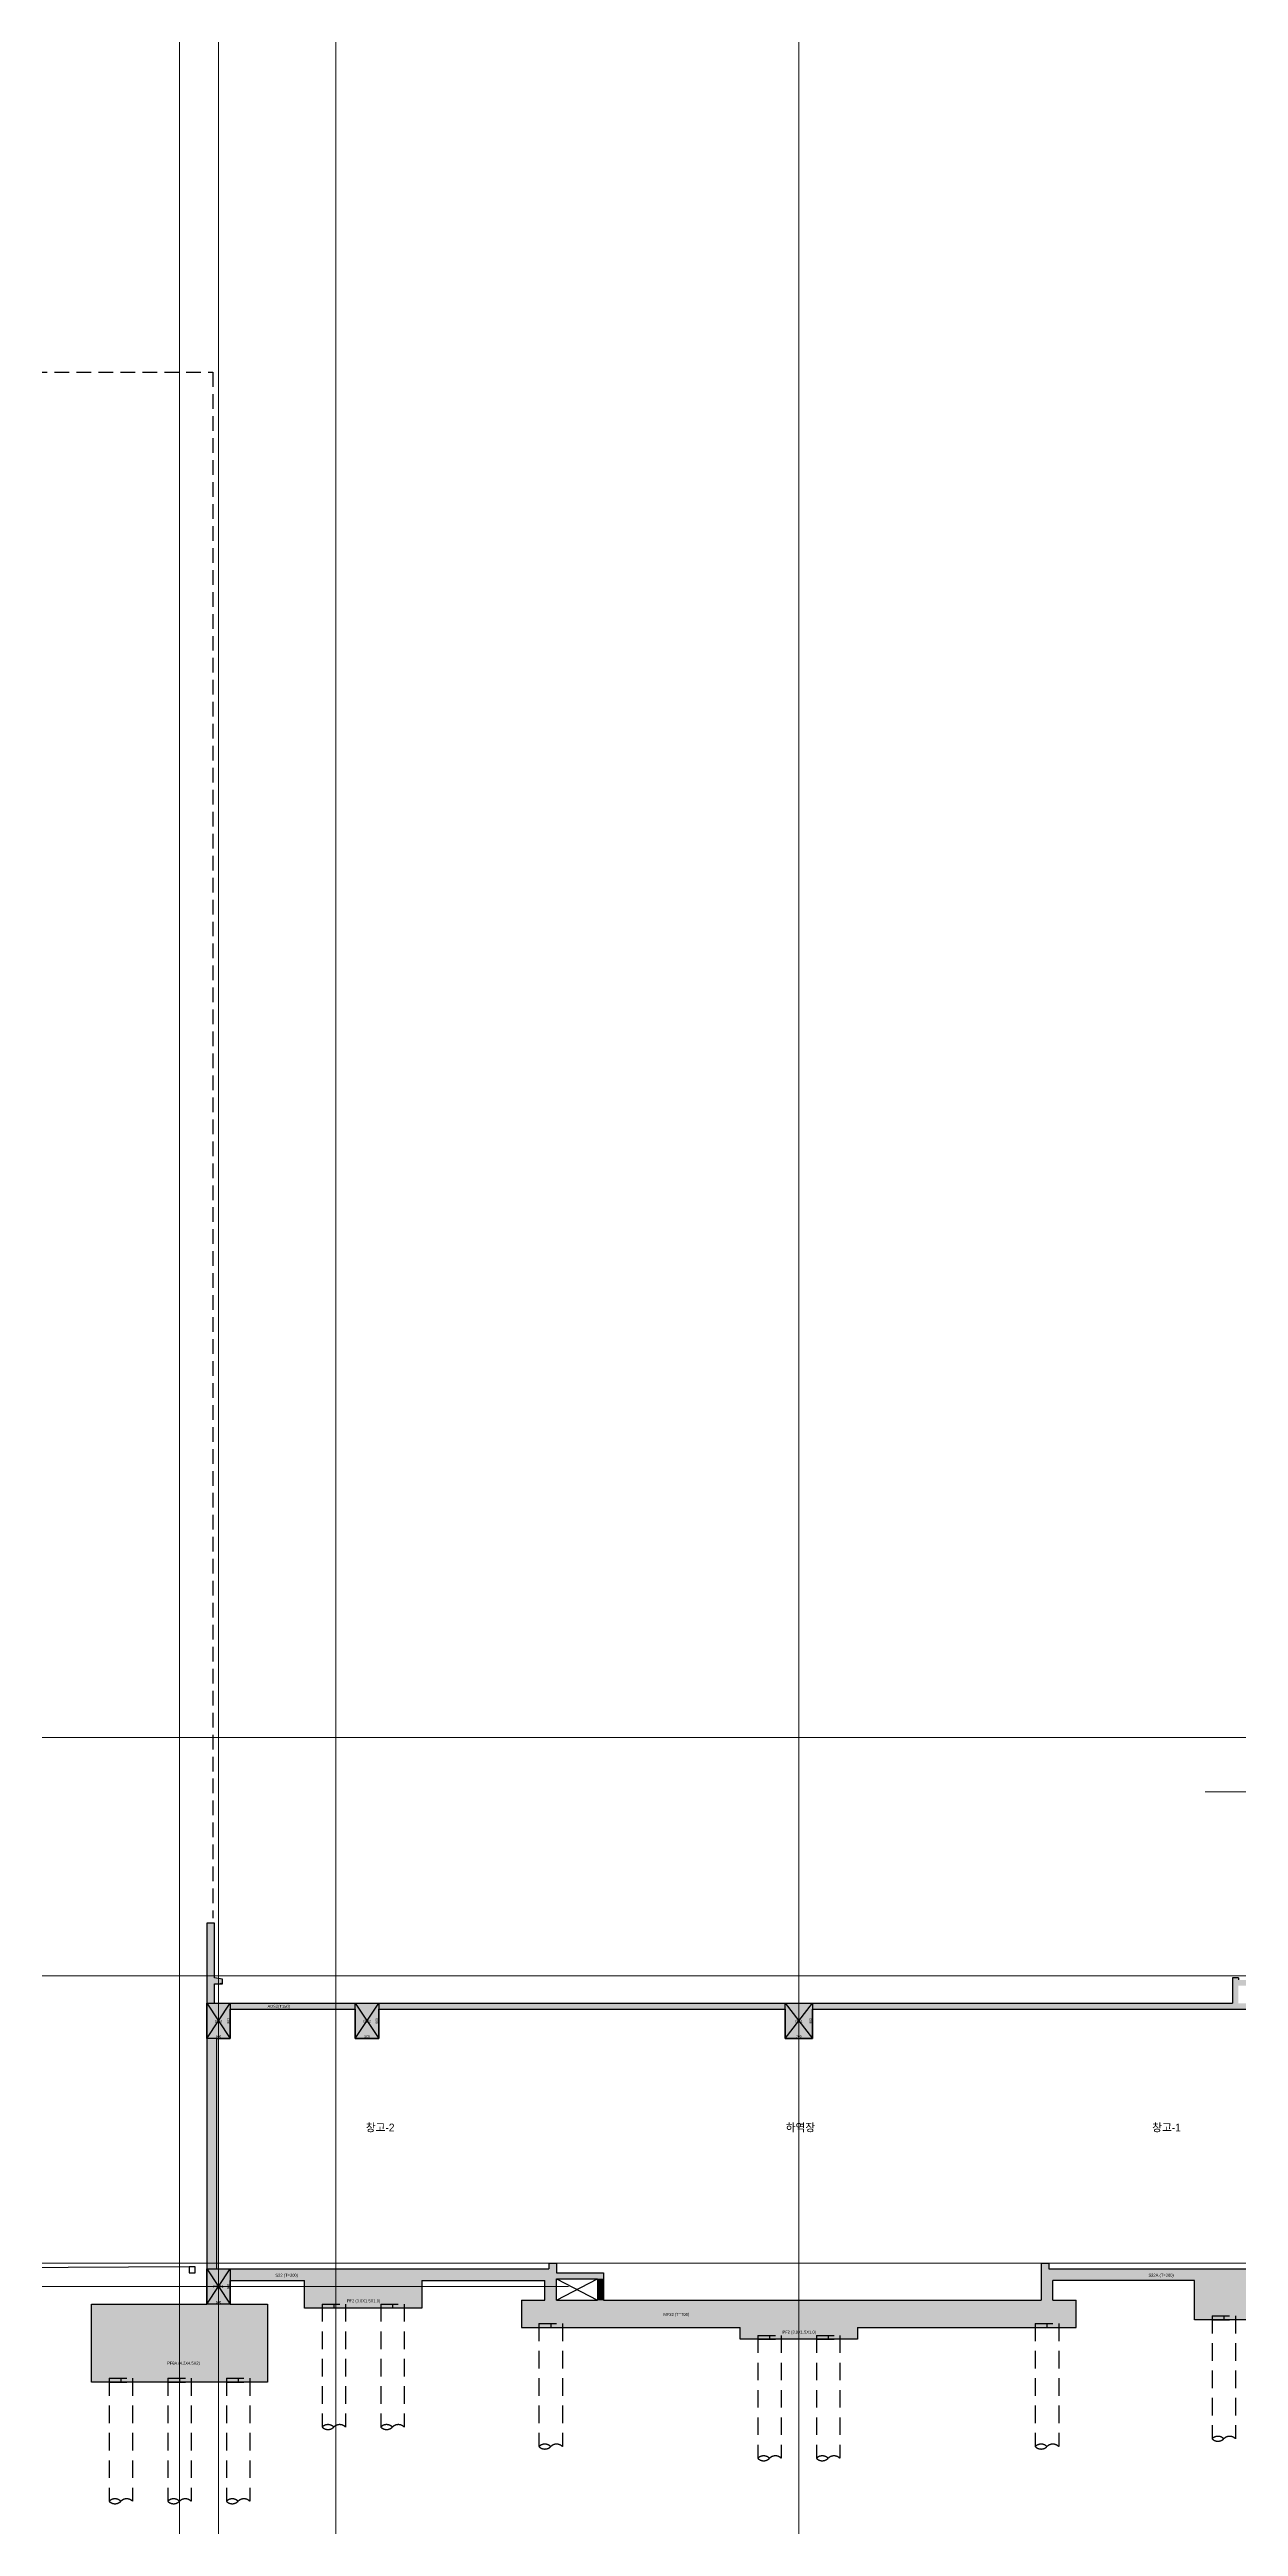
# Model space of a CAD drawing. Header units: millimetres. Extents: x 0 to 841000, y -4805 to 148500.
# Drawn here: x 714063 to 744488, y 28187 to 91591 of the extents above; entities that cross this region are included whole.
import ezdxf
from ezdxf.enums import TextEntityAlignment as Align

# ---------------------------------------------------------------- set-up
doc = ezdxf.new("R2010")
doc.units = ezdxf.units.MM
doc.header["$LTSCALE"] = 250
for name, pattern in [('H1', [1.5, 1, -0.5]), ('HID', [2.8, 1.8, -1]), ('HIDDEN', [9.525, 6.35, -3.175]), ('PHANTOM2', [31.75, 15.875, -3.175, 3.175, -3.175, 3.175, -3.175])]:
    doc.linetypes.add(name, pattern=pattern)
doc.layers.get('Defpoints').update_dxf_attribs({"color": 151})
for name, color, linetype in [('A-CON', 2, 'Continuous'), ('A-SITE', 3, 'PHANTOM2'), ('BOUNDARY_추후 증축', 3, 'H1'), ('OPEN', 1, 'HID'), ('구조SOLID', 253, 'Continuous'), ('기초', 5, 'HIDDEN')]:
    doc.layers.add(name, color=color, linetype=linetype)
for name, color, linetype, plot in [('AS-HIDLINE', 205, 'Continuous', False), ('NO-TEXT', 150, 'Continuous', False), ('NOPLOT', 191, 'Continuous', False)]:
    doc.layers.add(name, color=color, linetype=linetype, plot=plot)
doc.layers.add('CEN', color=1, linetype='Continuous', lineweight=9)
doc.styles.add('Gdim', font='Dotum.ttf')
doc.dimstyles.new('G-Xdim', dxfattribs={"dimscale": 30, "dimtxt": 2, "dimasz": 1, "dimexe": 1.2, "dimexo": 1.2, "dimgap": 0, "dimtad": 1, "dimdec": 1, "dimdsep": 46, "dimlunit": 6, "dimtxsty": 'Gdim', "dimcen": 1, "dimse1": 1, "dimse2": 1, "dimsd1": 1, "dimsd2": 1, "dimclrd": 1, "dimclre": 1, "dimclrt": 256, "dimadec": 0, "dimazin": 0, "dimtfac": 1, "dimtdec": 1, "dimtix": 1, "dimtmove": 2, "dimatfit": 1, "dimfxl": 2, "dimtolj": 1, "dimlwd": -1, "dimlwe": -1, "dimarcsym": 0})

# ---------------------------------------------------------------- blocks, each defined once
blk = doc.blocks.new('*D218')
at = {"layer": 'Defpoints', "color": 0, "linetype": 'Continuous', "transparency": 16777216}
for p in [(-550, -900), (50, -880), (50, -900)]:
    blk.add_point(p, dxfattribs=at)
at = {"layer": 'AS-HIDLINE', "linetype": 'Continuous', "transparency": 16777216, "insert": (-250, -850), "char_height": 60, "attachment_point": 5, "style": 'Gdim'}
blk.add_mtext('\\A1;600', dxfattribs=at)
blk = doc.blocks.new('*D219')
at = {"layer": 'Defpoints', "color": 0, "linetype": 'Continuous', "transparency": 16777216}
for p in [(50, 0), (30, 0), (50, -900)]:
    blk.add_point(p, dxfattribs=at)
at = {"layer": 'AS-HIDLINE', "linetype": 'Continuous', "transparency": 16777216, "insert": (0, -450), "char_height": 60, "attachment_point": 5, "rotation": 90, "style": 'Gdim'}
blk.add_mtext('\\A1;900', dxfattribs=at)
blk = doc.blocks.new('*D260')
at = {"layer": 'Defpoints', "color": 0, "linetype": 'Continuous', "transparency": 16777216}
for p in [(-600, -900), (0, -880), (0, -900)]:
    blk.add_point(p, dxfattribs=at)
at = {"layer": 'AS-HIDLINE', "linetype": 'Continuous', "transparency": 16777216, "insert": (-300, -850), "char_height": 60, "attachment_point": 5, "style": 'Gdim'}
blk.add_mtext('\\A1;600', dxfattribs=at)
blk = doc.blocks.new('*D261')
at = {"layer": 'Defpoints', "color": 0, "linetype": 'Continuous', "transparency": 16777216}
for p in [(0, 0), (-20, 0), (0, -900)]:
    blk.add_point(p, dxfattribs=at)
at = {"layer": 'AS-HIDLINE', "linetype": 'Continuous', "transparency": 16777216, "insert": (-50, -450), "char_height": 60, "attachment_point": 5, "rotation": 90, "style": 'Gdim'}
blk.add_mtext('\\A1;900', dxfattribs=at)
blk = doc.blocks.new('파일')
at = {"layer": 'NOPLOT', "linetype": 'HID'}
blk.add_line((71, 790, 0), (671, 790, 0), dxfattribs=at)
at = {"layer": 'NOPLOT'}
blk.add_line((371, 890, 0), (371, 790, 0), dxfattribs=at)
at = {"layer": '기초', "linetype": 'HID'}
for p, q in [((71, 890, 0), (671, 890, 0)), ((71, 890, 0), (71, -2258, 0)), ((671, 890, 0), (671, -2258, 0))]:
    blk.add_line(p, q, dxfattribs=at)
for centre, start, end in [((221, -2408, 0), 45, 135), ((221, -2108, 0), 225, 315), ((521, -2408, 0), 45, 135)]:
    blk.add_arc(centre, 212, start, end, dxfattribs=at)
blk = doc.blocks.new('*D282')
at = {"layer": 'Defpoints', "color": 0, "linetype": 'Continuous', "transparency": 16777216}
for p in [(-700, -900), (0, -880), (0, -900)]:
    blk.add_point(p, dxfattribs=at)
at = {"layer": 'AS-HIDLINE', "linetype": 'Continuous', "transparency": 16777216, "insert": (-350, -850), "char_height": 60, "attachment_point": 5, "style": 'Gdim'}
blk.add_mtext('\\A1;700', dxfattribs=at)
blk = doc.blocks.new('*D283')
at = {"layer": 'Defpoints', "color": 0, "linetype": 'Continuous', "transparency": 16777216}
for p in [(0, 0), (-20, 0), (0, -900)]:
    blk.add_point(p, dxfattribs=at)
at = {"layer": 'AS-HIDLINE', "linetype": 'Continuous', "transparency": 16777216, "insert": (-50, -450), "char_height": 60, "attachment_point": 5, "rotation": 90, "style": 'Gdim'}
blk.add_mtext('\\A1;900', dxfattribs=at)
blk = doc.blocks.new('*U107')
at = {"layer": 'AS-HIDLINE', "linetype": 'Continuous'}
for p, q in [((-550, -900), (50, 0)), ((-550, 0), (50, -900))]:
    blk.add_line(p, q, dxfattribs=at)
blk.add_lwpolyline([(-550, -900), (-550, 0), (50, 0), (50, -900)], close=True, dxfattribs=at)
dim = blk.add_linear_dim(base=(30.13, 0), p1=(50, -900), p2=(50, 0), angle=90, dimstyle='G-Xdim', override={"dimtxsty": 'Gdim'}, dxfattribs=at)
dim.commit()
dim.dimension.update_dxf_attribs({"geometry": '*D219', "text_midpoint": (0.09, -450)})
dim = blk.add_linear_dim(base=(50, -880.06), p1=(-550, -900), p2=(50, -900), dimstyle='G-Xdim', override={"dimtxsty": 'Gdim'}, dxfattribs=at)
dim.commit()
dim.dimension.update_dxf_attribs({"geometry": '*D218', "text_midpoint": (-250, -850.02)})
blk = doc.blocks.new('*U128')
at = {"layer": 'AS-HIDLINE', "linetype": 'Continuous'}
for p, q in [((-600, -900), (0, 0)), ((-600, 0), (0, -900))]:
    blk.add_line(p, q, dxfattribs=at)
blk.add_lwpolyline([(-600, -900), (-600, 0), (0, 0), (0, -900)], close=True, dxfattribs=at)
dim = blk.add_linear_dim(base=(-19.87, 0), p1=(0, -900), p2=(0, 0), angle=90, dimstyle='G-Xdim', override={"dimtxsty": 'Gdim'}, dxfattribs=at)
dim.commit()
dim.dimension.update_dxf_attribs({"geometry": '*D261', "text_midpoint": (-49.91, -450)})
dim = blk.add_linear_dim(base=(0, -880.06), p1=(-600, -900), p2=(0, -900), dimstyle='G-Xdim', override={"dimtxsty": 'Gdim'}, dxfattribs=at)
dim.commit()
dim.dimension.update_dxf_attribs({"geometry": '*D260', "text_midpoint": (-300, -850.02)})
blk = doc.blocks.new('*U139')
at = {"layer": 'AS-HIDLINE', "linetype": 'Continuous'}
for p, q in [((-700, -900), (0, 0)), ((-700, 0), (0, -900))]:
    blk.add_line(p, q, dxfattribs=at)
blk.add_lwpolyline([(-700, -900), (-700, 0), (0, 0), (0, -900)], close=True, dxfattribs=at)
dim = blk.add_linear_dim(base=(-19.87, 0), p1=(0, -900), p2=(0, 0), angle=90, dimstyle='G-Xdim', override={"dimtxsty": 'Gdim'}, dxfattribs=at)
dim.commit()
dim.dimension.update_dxf_attribs({"geometry": '*D283', "text_midpoint": (-49.91, -450)})
dim = blk.add_linear_dim(base=(0, -880.06), p1=(-700, -900), p2=(0, -900), dimstyle='G-Xdim', override={"dimtxsty": 'Gdim'}, dxfattribs=at)
dim.commit()
dim.dimension.update_dxf_attribs({"geometry": '*D282', "text_midpoint": (-350, -850.02)})

msp = doc.modelspace()

# ---------------------------------------------------------------- hatches: boundary and pattern name
at = {"layer": '구조SOLID', "transparency": 33554687}
h = msp.add_hatch(color=256, dxfattribs=at)
h.dxf.hatch_style = 1
h.paths.add_polyline_path([(744738.209, 41578.931), (744488.209, 41578.931), (744488.209, 42028.931), (744738.209, 42028.931)], flags=16)
h.paths.add_polyline_path([(740338.212, 33978.931), (739738.21, 33978.931), (739738.21, 34478.931), (743363.209, 34478.931), (743363.209, 33478.931), (746363.209, 33478.931), (746363.209, 34478.931), (747988.209, 34478.931), (747988.21, 34078.931), (748388.21, 34078.931), (748388.209, 34928.931), (748188.209, 34928.931), (748188.209, 34778.931), (739638.21, 34778.931), (739638.21, 34928.931), (739438.21, 34928.931), (739438.21, 33978.931), (727038.208, 33978.931), (727038.208, 34528.931), (728238.21, 34528.931), (728238.21, 34678.931), (727038.208, 34678.931), (727038.208, 34928.931), (726838.208, 34928.931), (726838.208, 34778.931), (718338.209, 34778.931), (718338.209, 40678.931), (718688.209, 40678.931), (718688.209, 41428.931), (721888.209, 41428.931), (721888.209, 40678.931), (722488.209, 40678.931), (722488.209, 41428.931), (732888.209, 41428.931), (732888.209, 40678.931), (733588.209, 40678.931), (733588.209, 41428.931), (744738.209, 41428.931), (744738.209, 41278.931), (745438.209, 41278.931), (745438.209, 42028.931), (747988.209, 42028.931), (747988.209, 41478.931), (748388.209, 41478.931), (748388.209, 42278.931), (748288.209, 42278.931), (748288.209, 42178.931), (744488.209, 42178.931), (744488.209, 42228.931), (744338.209, 42228.931), (744338.209, 41578.931), (718288.209, 41578.931), (718288.209, 42078.931), (718443.209, 42078.931), (718443.209, 42093.931), (718488.209, 42093.931), (718488.209, 42198.931), (718288.209, 42228.931), (718288.209, 43628.931), (718088.209, 43628.931), (718088.209, 34778.931), (718088.209, 34778.931), (718088.209, 33878.931), (715138.209, 33878.931), (715138.209, 31878.931), (719638.209, 31878.931), (719638.209, 33878.931), (718688.209, 33878.931), (718688.209, 34478.931), (720588.209, 34478.931), (720588.209, 33778.931), (723588.209, 33778.931), (723588.209, 34478.931), (726738.208, 34478.931), (726738.208, 33978.931), (726138.208, 33978.931), (726138.208, 33278.931), (731738.209, 33278.931), (731738.209, 32978.931), (734738.209, 32978.931), (734738.209, 33278.931), (740338.212, 33278.931)])
h = msp.add_hatch(color=256, dxfattribs=at)
h.dxf.hatch_style = 1
h.paths.add_polyline_path([(728088.21, 34528.931), (728088.21, 33978.931), (728238.21, 33978.931), (728238.21, 34528.931)])

# ---------------------------------------------------------------- linework, layer by layer
at = {"layer": 'A-CON'}
for p, q in [((718088.209, 43628.931), (718088.209, 34778.931)), ((718288.209, 43628.931), (718088.209, 43628.931)), ((718288.209, 42228.931), (718288.209, 43628.931)), ((718488.209, 42198.931), (718288.209, 42228.931)), ((718288.209, 42078.931), (718443.209, 42078.931)), ((718288.209, 41578.931), (718288.209, 42078.931)), ((718443.209, 42078.931), (718443.209, 42093.931)), ((718443.209, 42093.931), (718458.209, 42093.931)), ((718458.209, 42093.931), (718458.209, 42078.931)), ((718458.209, 42078.931), (718488.209, 42078.931)), ((718488.209, 42078.931), (718488.209, 42198.931)), ((744488.209, 42228.931), (744338.209, 42228.931)), ((744338.209, 42228.931), (744338.209, 41578.931)), ((744488.209, 42228.931), (744488.209, 42178.931)), ((718288.209, 41578.931), (744338.209, 41578.931)), ((718688.209, 40678.931), (718688.209, 41428.931)), ((718688.209, 41428.931), (721888.209, 41428.931)), ((721888.209, 41428.931), (721888.209, 40678.931)), ((722488.209, 40678.931), (722488.209, 41428.931)), ((722488.209, 41428.931), (732888.209, 41428.931)), ((732888.209, 41428.931), (732888.209, 40678.931)), ((733588.209, 40678.931), (733588.209, 41428.931)), ((733588.209, 41428.931), (744738.209, 41428.931)), ((718338.209, 40678.931), (718338.209, 34778.931)), ((718338.209, 40678.931), (718688.209, 40678.931)), ((721888.209, 40678.931), (722488.209, 40678.931)), ((732888.209, 40678.931), (733588.209, 40678.931)), ((726838.208, 34928.931), (727038.208, 34928.931)), ((726838.208, 34928.931), (726838.208, 34778.931)), ((727038.208, 34928.931), (727038.208, 34678.931)), ((739438.21, 34928.931), (739438.21, 33978.931)), ((739438.21, 34928.931), (739638.21, 34928.931)), ((739638.21, 34928.931), (739638.21, 34778.931)), ((718088.209, 34778.931), (718088.209, 33878.93)), ((718338.209, 34778.931), (726838.208, 34778.931)), ((718688.209, 34478.931), (720588.209, 34478.931)), ((718688.209, 33878.93), (718688.209, 34478.931)), ((720588.209, 33778.931), (720588.209, 34478.931)), ((723588.209, 34478.931), (726738.208, 34478.931)), ((723588.209, 34478.931), (723588.209, 33778.931)), ((726738.208, 33978.931), (726738.208, 34478.931)), ((727038.208, 34678.931), (728238.21, 34678.931)), ((727038.208, 34528.931), (728088.21, 34528.931)), ((727038.208, 33978.931), (727038.208, 34528.931)), ((728088.21, 34528.931), (728088.21, 33978.931)), ((728238.21, 34678.931), (728238.21, 33978.931)), ((739638.21, 34778.931), (748188.209, 34778.931)), ((739738.21, 33978.931), (739738.21, 34478.931)), ((743363.209, 34478.931), (739738.21, 34478.931)), ((743363.209, 33478.931), (743363.209, 34478.931)), ((723588.209, 33778.931), (720588.209, 33778.931)), ((726138.208, 33978.931), (726738.208, 33978.931)), ((726138.208, 33978.931), (726138.208, 33278.931)), ((727038.208, 33978.931), (728088.21, 33978.931)), ((728238.21, 33978.931), (739438.21, 33978.931)), ((739738.21, 33978.931), (740338.212, 33978.931)), ((740338.212, 33278.931), (740338.212, 33978.931)), ((726138.208, 33278.931), (731738.209, 33278.931)), ((731738.209, 32978.931), (731738.209, 33278.931)), ((734738.209, 32978.931), (731738.209, 32978.931)), ((734738.209, 33278.931), (740338.212, 33278.931)), ((734738.209, 33278.931), (734738.209, 32978.931)), ((746363.209, 33478.931), (743363.209, 33478.931))]:
    msp.add_line(p, q, dxfattribs=at)
msp.add_lwpolyline([(718688.209, 33878.931), (719638.209, 33878.931), (719638.209, 31878.931), (715138.209, 31878.931), (715138.209, 33878.931), (718088.209, 33878.931)], dxfattribs=at)
at = {"layer": 'A-SITE', "linetype": 'Continuous'}
msp.add_lwpolyline([(717638.209, 34831.613), (712988.209, 34808.931)], dxfattribs=at)
at = {"layer": 'A-SITE', "color": 2}
msp.add_lwpolyline([(717788.209, 34682.345), (717788.209, 34832.345), (717638.209, 34832.345), (717638.209, 34682.345), (717788.209, 34682.345)], dxfattribs=at)
at = {"layer": 'BOUNDARY_추후 증축', "ltscale": 1.5}
msp.add_lwpolyline([(675938.209, 34328.931), (675938.209, 83328.931), (718238.209, 83328.931), (718238.209, 43760.891)], dxfattribs=at)
at = {"layer": 'CEN'}
for p, q in [((717388.209, 105175.547), (717388.209, 23234.416)), ((718388.209, 105175.547), (718388.209, 23234.416)), ((721388.209, 105175.547), (721388.209, 23234.416)), ((733238.209, 105175.547), (733238.209, 23234.416)), ((749598.988, 46988.931), (743635.659, 46988.931)), ((650617.846, 42278.931), (749578.978, 42278.931)), ((650617.846, 34928.931), (801382.413, 34928.931))]:
    msp.add_line(p, q, dxfattribs=at)
for points in [[(746425.969, 48378.931), (650617.846, 48378.931)], [(727347.158, 34328.931), (650617.846, 34328.931)]]:
    msp.add_lwpolyline(points, dxfattribs=at)
at = {"layer": 'OPEN', "linetype": 'Continuous'}
for p, q in [((727038.208, 34528.931), (728088.21, 33978.931)), ((727038.208, 33978.931), (728088.21, 34528.931))]:
    msp.add_line(p, q, dxfattribs=at)

# ---------------------------------------------------------------- block references
at = {"layer": 'AS-HIDLINE', "linetype": 'Continuous'}
for name, p in [('*U128', (718688.209, 41578.931)), ('*U128', (722488.209, 41578.931)), ('*U139', (733588.209, 41578.931)), ('*U107', (718638.21, 34778.931))]:
    msp.add_blockref(name, p, dxfattribs=at)
at = {"layer": '기초'}
for p in [(720967.285, 32989.267, 0), (722467.285, 32989.267, 0), (726517.284, 32489.267, 0), (732117.285, 32189.267, 0), (733617.285, 32189.267, 0), (739217.285, 32489.267, 0), (743742.285, 32689.267, 0), (715517.285, 31089.267, 0), (717017.285, 31089.267, 0), (718517.285, 31089.267, 0)]:
    msp.add_blockref('파일', p, dxfattribs=at)

# ---------------------------------------------------------------- texts
at = {"layer": 'AS-HIDLINE', "linetype": 'Continuous', "style": 'Gdim'}
for s, p in [('ADS2(T150)', (719928.712, 41501.637)), ('G34', (718386.784, 41117.145)), ('G32', (722186.784, 41117.145)), ('G31', (733236.784, 41117.145)), ('FG21', (718386.784, 34330.759)), ('S22 (T=300)', (720132.429, 34618.093)), ('S22A (T=300)', (742509.696, 34618.704)), ('PF2 (3.0X1.5X1.0)', (722098.882, 33962.289)), ('MF22 (T=700)', (730104.031, 33614.893)), ('PF2 (3.0X1.5X1.0)', (733248.882, 33162.289))]:
    msp.add_text(s, height=75, dxfattribs=at).set_placement(p, align=Align.MIDDLE_CENTER)
at = {"layer": 'AS-HIDLINE', "color": 1, "linetype": 'Continuous', "style": 'Gdim'}
msp.add_text('PF8A (4.2X4.5X2)', height=75, dxfattribs=at).set_placement((717491.46, 32368.676), align=Align.MIDDLE_CENTER)
at = {"layer": 'NO-TEXT', "style": 'Gdim'}
for s, p in [('창고-2', (722523.252, 38405.103)), ('하역장', (733279.051, 38405.103)), ('창고-1', (742647.772, 38405.103))]:
    msp.add_text(s, height=200, dxfattribs=at).set_placement(p, align=Align.MIDDLE)

doc.saveas('drawing.dxf')
